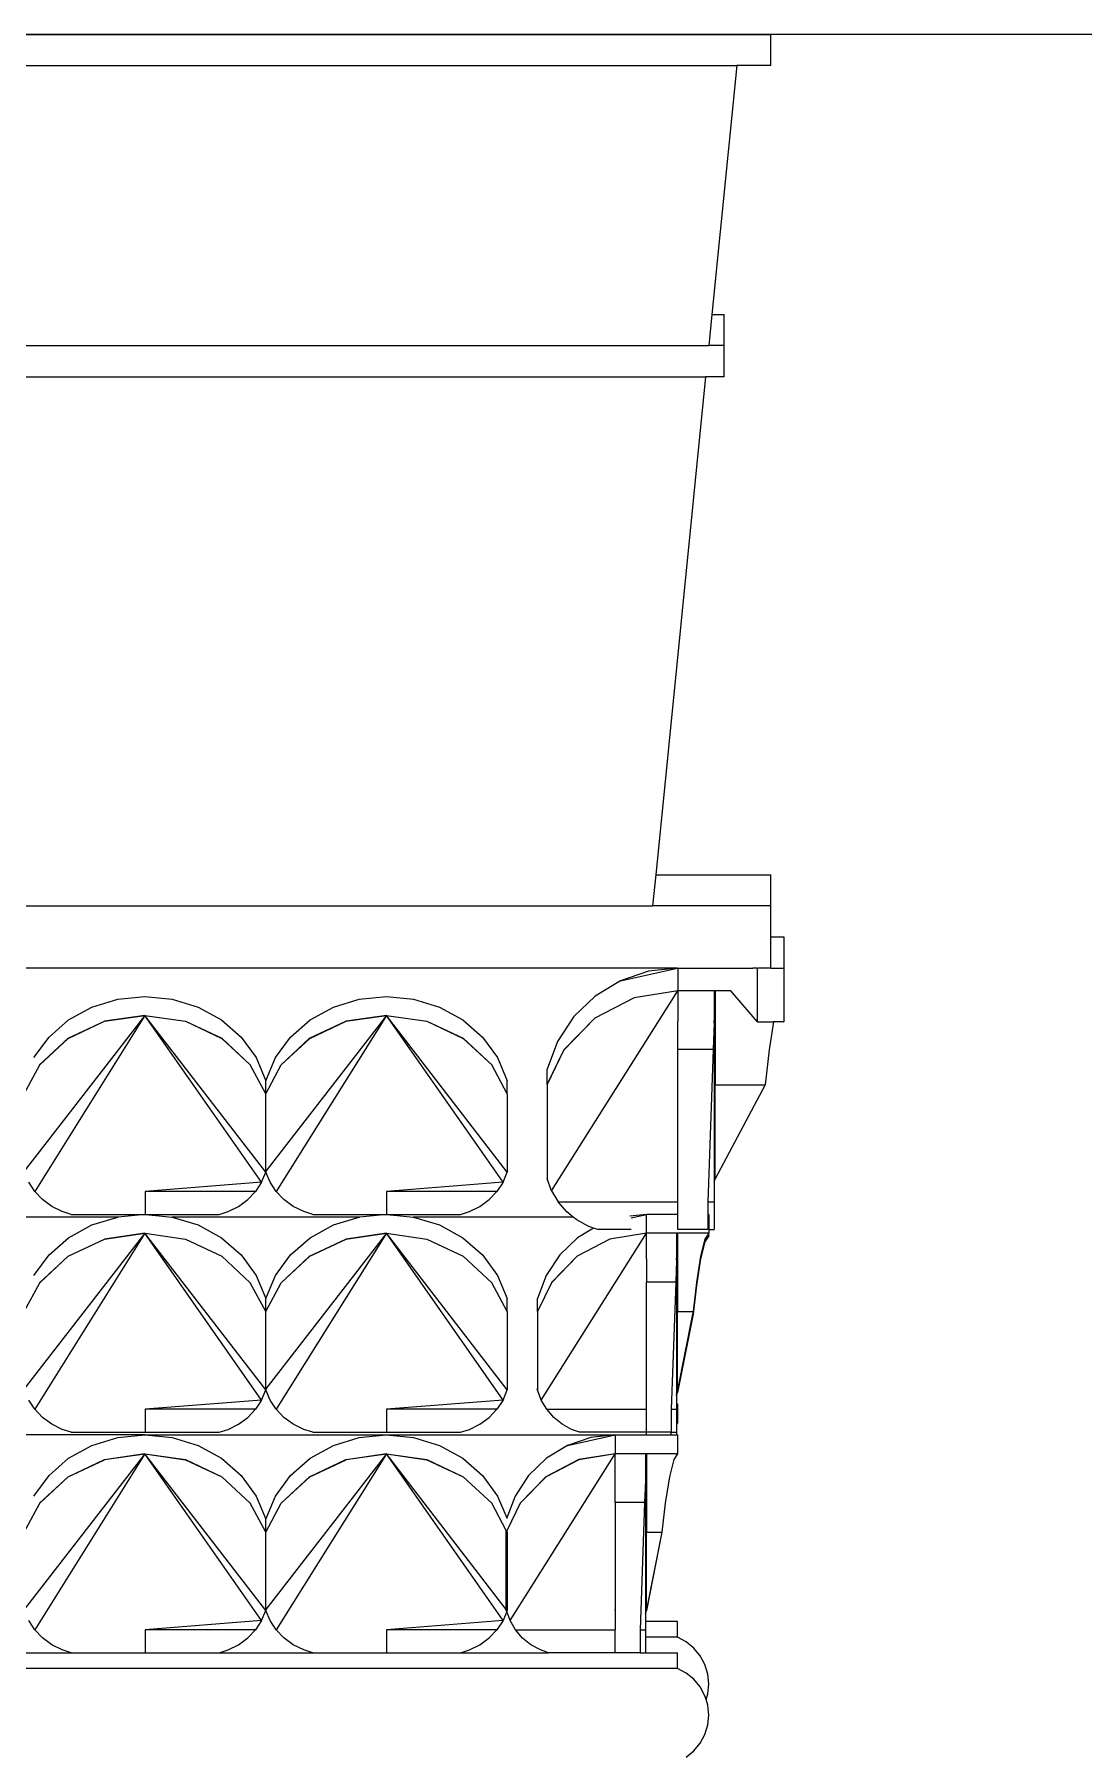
# Model space of a CAD drawing. Header units: millimetres. Extents: x -667 to -468, y -723 to -475.
# Drawn here: x -573.5984 to -573.3288, y -487.9863 to -487.5449 of the extents above; entities that cross this region are included whole.
import ezdxf

# ---------------------------------------------------------------- set-up
doc = ezdxf.new("R2010")
doc.units = ezdxf.units.MM
doc.layers.add('dinding', color=36, linetype='Continuous', lineweight=9)

msp = doc.modelspace()

# ---------------------------------------------------------------- linework, layer by layer
at = {"layer": 'dinding'}
for p, q in [((-573.79312, -487.54493), (-573.40912, -487.54493)), ((-573.40912, -487.54493), (-573.79312, -487.54493)), ((-573.40912, -487.55293), (-573.40912, -487.54493)), ((-573.30912, -487.54493), (-573.40912, -487.54493)), ((-573.78432, -487.55293), (-573.41792, -487.55293)), ((-573.41792, -487.55293), (-573.42432, -487.61693)), ((-573.40912, -487.55293), (-573.41792, -487.55293)), ((-573.42432, -487.61693), (-573.42512, -487.62493)), ((-573.42432, -487.61693), (-573.42112, -487.61693)), ((-573.42112, -487.62493), (-573.42112, -487.61693)), ((-573.77712, -487.62493), (-573.42512, -487.62493)), ((-573.42112, -487.62493), (-573.42512, -487.62493)), ((-573.42112, -487.63293), (-573.42112, -487.62493)), ((-573.77632, -487.63293), (-573.42592, -487.63293)), ((-573.42592, -487.63293), (-573.43872, -487.76093)), ((-573.42112, -487.63293), (-573.42592, -487.63293)), ((-573.43872, -487.76093), (-573.43952, -487.76893)), ((-573.43872, -487.76093), (-573.40912, -487.76093)), ((-573.40912, -487.76893), (-573.40912, -487.76093)), ((-573.76272, -487.76893), (-573.43952, -487.76893)), ((-573.40912, -487.76893), (-573.43952, -487.76893)), ((-573.40912, -487.77693), (-573.40912, -487.76893)), ((-573.40912, -487.77693), (-573.40582, -487.77693)), ((-573.40912, -487.78493), (-573.40912, -487.77693)), ((-573.40582, -487.77693), (-573.40582, -487.78493)), ((-573.43312, -487.78493), (-573.76908, -487.78494)), ((-573.44779, -487.78818), (-573.43312, -487.78493)), ((-573.44059, -487.78574), (-573.44779, -487.78818)), ((-573.43312, -487.78493), (-573.44059, -487.78574)), ((-573.43312, -487.78493), (-573.43309, -487.78493)), ((-573.43309, -487.78493), (-573.43304, -487.78493)), ((-573.43304, -487.78493), (-573.43302, -487.79076)), ((-573.43304, -487.78493), (-573.41382, -487.78493)), ((-573.41382, -487.78493), (-573.41374, -487.78493)), ((-573.41272, -487.78493), (-573.41374, -487.78493)), ((-573.41272, -487.78493), (-573.41265, -487.78493)), ((-573.41265, -487.78493), (-573.41262, -487.78493)), ((-573.41262, -487.78493), (-573.41251, -487.78493)), ((-573.41262, -487.7987), (-573.41262, -487.78493)), ((-573.40912, -487.78493), (-573.41251, -487.78493)), ((-573.40912, -487.78493), (-573.40589, -487.78493)), ((-573.40589, -487.78493), (-573.40582, -487.78493)), ((-573.40582, -487.78493), (-573.40582, -487.79875)), ((-573.44779, -487.78818), (-573.45428, -487.79214)), ((-573.58357, -487.79496), (-573.57692, -487.79292)), ((-573.57692, -487.79292), (-573.56994, -487.79225)), ((-573.56994, -487.79225), (-573.56295, -487.79292)), ((-573.56295, -487.79292), (-573.5563, -487.79496)), ((-573.52154, -487.79496), (-573.51489, -487.79292)), ((-573.51489, -487.79292), (-573.5079, -487.79225)), ((-573.5079, -487.79225), (-573.50092, -487.79292)), ((-573.50092, -487.79292), (-573.49427, -487.79496)), ((-573.46547, -487.8422), (-573.43302, -487.79076)), ((-573.45428, -487.79214), (-573.45974, -487.79742)), ((-573.44429, -487.79255), (-573.4544, -487.7978)), ((-573.44427, -487.79257), (-573.45438, -487.79784)), ((-573.43302, -487.79076), (-573.44429, -487.79255)), ((-573.43302, -487.79076), (-573.44427, -487.79257)), ((-573.43302, -487.79076), (-573.43303, -487.79862)), ((-573.42371, -487.79076), (-573.43302, -487.79076)), ((-573.42371, -487.79076), (-573.42371, -487.79758)), ((-573.42342, -487.79077), (-573.42371, -487.79076)), ((-573.42342, -487.79077), (-573.42371, -487.79843)), ((-573.4237, -487.80582), (-573.42342, -487.79077)), ((-573.41945, -487.79076), (-573.42342, -487.79077)), ((-573.42342, -487.79077), (-573.42342, -487.81491)), ((-573.41942, -487.79076), (-573.41945, -487.79076)), ((-573.41265, -487.7987), (-573.41942, -487.79076)), ((-573.56994, -487.79711), (-573.60095, -487.83711)), ((-573.56994, -487.79711), (-573.59826, -487.84235)), ((-573.5946, -487.80265), (-573.58956, -487.79825)), ((-573.58967, -487.80297), (-573.58034, -487.7986)), ((-573.58965, -487.803), (-573.58032, -487.79862)), ((-573.58956, -487.79825), (-573.58357, -487.79496)), ((-573.58034, -487.7986), (-573.56994, -487.79711)), ((-573.58032, -487.79862), (-573.58034, -487.7986)), ((-573.56994, -487.79711), (-573.58032, -487.79862)), ((-573.56994, -487.79711), (-573.55953, -487.7986)), ((-573.56994, -487.79711), (-573.55955, -487.79862)), ((-573.53998, -487.83997), (-573.56994, -487.79711)), ((-573.53892, -487.83738), (-573.56994, -487.79711)), ((-573.55955, -487.79862), (-573.55953, -487.7986)), ((-573.55955, -487.79862), (-573.55022, -487.803)), ((-573.55953, -487.7986), (-573.5502, -487.80297)), ((-573.5563, -487.79496), (-573.55031, -487.79825)), ((-573.55031, -487.79825), (-573.54527, -487.80265)), ((-573.5079, -487.79711), (-573.53892, -487.83711)), ((-573.5079, -487.79711), (-573.53623, -487.84235)), ((-573.53257, -487.80265), (-573.52753, -487.79825)), ((-573.52764, -487.80297), (-573.51831, -487.7986)), ((-573.52762, -487.803), (-573.51829, -487.79862)), ((-573.52753, -487.79825), (-573.52154, -487.79496)), ((-573.51831, -487.7986), (-573.5079, -487.79711)), ((-573.51829, -487.79862), (-573.51831, -487.7986)), ((-573.5079, -487.79711), (-573.51829, -487.79862)), ((-573.5079, -487.79711), (-573.4975, -487.7986)), ((-573.5079, -487.79711), (-573.49752, -487.79862)), ((-573.47795, -487.83997), (-573.5079, -487.79711)), ((-573.47689, -487.83738), (-573.5079, -487.79711)), ((-573.49752, -487.79862), (-573.4975, -487.7986)), ((-573.49752, -487.79862), (-573.48819, -487.803)), ((-573.4975, -487.7986), (-573.48816, -487.80297)), ((-573.49427, -487.79496), (-573.48828, -487.79825)), ((-573.48828, -487.79825), (-573.48323, -487.80265)), ((-573.45974, -487.79742), (-573.46393, -487.80377)), ((-573.4544, -487.7978), (-573.46234, -487.80599)), ((-573.45438, -487.79784), (-573.46232, -487.80601)), ((-573.43303, -487.79867), (-573.43303, -487.79862)), ((-573.43303, -487.80583), (-573.43303, -487.79867)), ((-573.42371, -487.79902), (-573.42397, -487.80582)), ((-573.42371, -487.79899), (-573.42371, -487.79843)), ((-573.42371, -487.79899), (-573.42371, -487.79902)), ((-573.42371, -487.79902), (-573.4237, -487.80582)), ((-573.41265, -487.79872), (-573.41265, -487.7987)), ((-573.41265, -487.79876), (-573.41265, -487.79872)), ((-573.41262, -487.79876), (-573.41265, -487.79872)), ((-573.41262, -487.79876), (-573.41265, -487.79876)), ((-573.41262, -487.79876), (-573.41262, -487.7987)), ((-573.41262, -487.79876), (-573.40846, -487.79876)), ((-573.40846, -487.79876), (-573.40961, -487.80599)), ((-573.40589, -487.79876), (-573.40846, -487.79876)), ((-573.40589, -487.79876), (-573.40582, -487.79875)), ((-573.59846, -487.80795), (-573.5946, -487.80265)), ((-573.597, -487.8098), (-573.58967, -487.80297)), ((-573.59698, -487.80982), (-573.58965, -487.803)), ((-573.58965, -487.803), (-573.58967, -487.80297)), ((-573.55022, -487.803), (-573.5502, -487.80297)), ((-573.55022, -487.803), (-573.54289, -487.80982)), ((-573.5502, -487.80297), (-573.54288, -487.8098)), ((-573.54527, -487.80265), (-573.54141, -487.80795)), ((-573.53643, -487.80795), (-573.53257, -487.80265)), ((-573.53496, -487.8098), (-573.52764, -487.80297)), ((-573.53495, -487.80982), (-573.52762, -487.803)), ((-573.52762, -487.803), (-573.52764, -487.80297)), ((-573.48819, -487.803), (-573.48816, -487.80297)), ((-573.48819, -487.803), (-573.48086, -487.80982)), ((-573.48816, -487.80297), (-573.48084, -487.8098)), ((-573.48323, -487.80265), (-573.47937, -487.80795)), ((-573.54141, -487.80795), (-573.53892, -487.81388)), ((-573.53892, -487.81388), (-573.53643, -487.80795)), ((-573.47937, -487.80795), (-573.47689, -487.81388)), ((-573.46393, -487.80377), (-573.46662, -487.81089)), ((-573.46234, -487.80599), (-573.46662, -487.8149)), ((-573.46662, -487.8149), (-573.46232, -487.80601)), ((-573.43305, -487.84505), (-573.43303, -487.80583)), ((-573.42397, -487.80582), (-573.43303, -487.80583)), ((-573.42397, -487.80582), (-573.42535, -487.84505)), ((-573.42397, -487.80582), (-573.4237, -487.80582)), ((-573.4237, -487.80582), (-573.42373, -487.84009)), ((-573.40961, -487.80599), (-573.41062, -487.81491)), ((-573.60095, -487.81723), (-573.59698, -487.80982)), ((-573.59698, -487.80982), (-573.597, -487.8098)), ((-573.54289, -487.80982), (-573.54288, -487.8098)), ((-573.53892, -487.81723), (-573.54289, -487.80982)), ((-573.53892, -487.81723), (-573.53495, -487.80982)), ((-573.53495, -487.80982), (-573.53496, -487.8098)), ((-573.48086, -487.80982), (-573.48084, -487.8098)), ((-573.47689, -487.81723), (-573.48086, -487.80982)), ((-573.46662, -487.8149), (-573.46662, -487.81089)), ((-573.53892, -487.81723), (-573.53892, -487.81388)), ((-573.47689, -487.81723), (-573.47689, -487.81388)), ((-573.46662, -487.8149), (-573.46662, -487.83908)), ((-573.42342, -487.81491), (-573.41062, -487.81491)), ((-573.41062, -487.81491), (-573.42342, -487.83909)), ((-573.42342, -487.83909), (-573.42342, -487.81491)), ((-573.53892, -487.83711), (-573.53892, -487.81723)), ((-573.47689, -487.81723), (-573.47689, -487.83738)), ((-573.53998, -487.83997), (-573.53892, -487.83738)), ((-573.53886, -487.83738), (-573.53892, -487.83711)), ((-573.53892, -487.83711), (-573.53892, -487.83738)), ((-573.53892, -487.83738), (-573.53889, -487.83725)), ((-573.53779, -487.83997), (-573.53886, -487.83738)), ((-573.47795, -487.83997), (-573.47689, -487.83738)), ((-573.47689, -487.83738), (-573.47683, -487.83711)), ((-573.59826, -487.84235), (-573.59982, -487.83997)), ((-573.59626, -487.84444), (-573.59826, -487.84235)), ((-573.53998, -487.83997), (-573.56991, -487.84235)), ((-573.56991, -487.84235), (-573.56991, -487.84825)), ((-573.54156, -487.84235), (-573.56991, -487.84235)), ((-573.54356, -487.84444), (-573.54156, -487.84235)), ((-573.53998, -487.83997), (-573.54156, -487.84235)), ((-573.53623, -487.84235), (-573.53779, -487.83997)), ((-573.53423, -487.84444), (-573.53623, -487.84235)), ((-573.47795, -487.83997), (-573.50788, -487.84235)), ((-573.50788, -487.84235), (-573.50787, -487.84825)), ((-573.47952, -487.84235), (-573.50788, -487.84235)), ((-573.48152, -487.84444), (-573.47952, -487.84235)), ((-573.47795, -487.83997), (-573.47952, -487.84235)), ((-573.46547, -487.8422), (-573.46662, -487.83908)), ((-573.46547, -487.8422), (-573.46377, -487.84505)), ((-573.42373, -487.84009), (-573.42374, -487.84413)), ((-573.42373, -487.84009), (-573.42342, -487.83909)), ((-573.59388, -487.84619), (-573.59626, -487.84444)), ((-573.5912, -487.84753), (-573.59388, -487.84619)), ((-573.58889, -487.84825), (-573.5912, -487.84753)), ((-573.55092, -487.84825), (-573.54861, -487.84753)), ((-573.54861, -487.84753), (-573.54593, -487.84619)), ((-573.54593, -487.84619), (-573.54356, -487.84444)), ((-573.53185, -487.84619), (-573.53423, -487.84444)), ((-573.52917, -487.84753), (-573.53185, -487.84619)), ((-573.52686, -487.84825), (-573.52917, -487.84753)), ((-573.48889, -487.84825), (-573.48658, -487.84753)), ((-573.48658, -487.84753), (-573.4839, -487.84619)), ((-573.4839, -487.84619), (-573.48152, -487.84444)), ((-573.4616, -487.84756), (-573.46377, -487.84505)), ((-573.46377, -487.84505), (-573.43305, -487.84505)), ((-573.45992, -487.84893), (-573.4616, -487.84756)), ((-573.43303, -487.84825), (-573.43305, -487.84505)), ((-573.42535, -487.84505), (-573.42373, -487.84505)), ((-573.42535, -487.84505), (-573.42535, -487.84825)), ((-573.42374, -487.84413), (-573.42373, -487.84505)), ((-573.42373, -487.84505), (-573.42374, -487.85213)), ((-573.57692, -487.84893), (-573.62498, -487.84893)), ((-573.58956, -487.85426), (-573.58357, -487.85096)), ((-573.58889, -487.84825), (-573.56994, -487.84825)), ((-573.58357, -487.85096), (-573.57692, -487.84893)), ((-573.57692, -487.84893), (-573.57679, -487.84893)), ((-573.56994, -487.84825), (-573.57679, -487.84893)), ((-573.56994, -487.84825), (-573.56991, -487.84825)), ((-573.56991, -487.84825), (-573.55092, -487.84825)), ((-573.56991, -487.84825), (-573.5663, -487.8486)), ((-573.5663, -487.8486), (-573.56308, -487.84893)), ((-573.56308, -487.84893), (-573.56295, -487.84893)), ((-573.51489, -487.84893), (-573.56295, -487.84893)), ((-573.56295, -487.84893), (-573.5563, -487.85096)), ((-573.5563, -487.85096), (-573.55031, -487.85426)), ((-573.52753, -487.85426), (-573.52154, -487.85096)), ((-573.52686, -487.84825), (-573.5079, -487.84825)), ((-573.52154, -487.85096), (-573.51489, -487.84893)), ((-573.51489, -487.84893), (-573.51476, -487.84893)), ((-573.5079, -487.84825), (-573.51476, -487.84893)), ((-573.5079, -487.84825), (-573.50787, -487.84825)), ((-573.50787, -487.84825), (-573.48889, -487.84825)), ((-573.50787, -487.84825), (-573.50427, -487.8486)), ((-573.50427, -487.8486), (-573.50105, -487.84893)), ((-573.50105, -487.84893), (-573.50092, -487.84893)), ((-573.45992, -487.84893), (-573.50092, -487.84893)), ((-573.50092, -487.84893), (-573.49427, -487.85096)), ((-573.49427, -487.85096), (-573.48828, -487.85426)), ((-573.45902, -487.84966), (-573.45992, -487.84893)), ((-573.45612, -487.85127), (-573.45902, -487.84966)), ((-573.45472, -487.85175), (-573.45883, -487.85425)), ((-573.45472, -487.85175), (-573.45612, -487.85127)), ((-573.45362, -487.85213), (-573.45472, -487.85175)), ((-573.44505, -487.85213), (-573.45362, -487.85213)), ((-573.44112, -487.84825), (-573.44538, -487.8487)), ((-573.44506, -487.84912), (-573.44112, -487.84825)), ((-573.43303, -487.84825), (-573.44112, -487.84825)), ((-573.44112, -487.85311), (-573.44112, -487.84825)), ((-573.43303, -487.85213), (-573.43303, -487.84825)), ((-573.42535, -487.85213), (-573.43303, -487.85213)), ((-573.42512, -487.84825), (-573.42535, -487.84825)), ((-573.42535, -487.84825), (-573.42535, -487.85213)), ((-573.42512, -487.84825), (-573.42509, -487.85213)), ((-573.42509, -487.85213), (-573.42512, -487.85311)), ((-573.42509, -487.85213), (-573.42374, -487.85213)), ((-573.56994, -487.85311), (-573.60095, -487.89311)), ((-573.56994, -487.85311), (-573.59826, -487.89835)), ((-573.5946, -487.85866), (-573.58956, -487.85426)), ((-573.58967, -487.85898), (-573.58034, -487.8546)), ((-573.58965, -487.85901), (-573.58032, -487.85462)), ((-573.58034, -487.8546), (-573.56994, -487.85311)), ((-573.58032, -487.85462), (-573.58034, -487.8546)), ((-573.56994, -487.85311), (-573.58032, -487.85462)), ((-573.56994, -487.85311), (-573.55953, -487.8546)), ((-573.56994, -487.85311), (-573.55955, -487.85462)), ((-573.53998, -487.89597), (-573.56994, -487.85311)), ((-573.53892, -487.89338), (-573.56994, -487.85311)), ((-573.55955, -487.85462), (-573.55953, -487.8546)), ((-573.55955, -487.85462), (-573.55022, -487.85901)), ((-573.55953, -487.8546), (-573.5502, -487.85898)), ((-573.55031, -487.85426), (-573.54527, -487.85866)), ((-573.5079, -487.85311), (-573.53892, -487.89311)), ((-573.5079, -487.85311), (-573.53623, -487.89835)), ((-573.53257, -487.85866), (-573.52753, -487.85426)), ((-573.52764, -487.85898), (-573.51831, -487.8546)), ((-573.52762, -487.85901), (-573.51829, -487.85462)), ((-573.51831, -487.8546), (-573.5079, -487.85311)), ((-573.51829, -487.85462), (-573.51831, -487.8546)), ((-573.5079, -487.85311), (-573.51829, -487.85462)), ((-573.5079, -487.85311), (-573.4975, -487.8546)), ((-573.5079, -487.85311), (-573.49752, -487.85462)), ((-573.47795, -487.89597), (-573.5079, -487.85311)), ((-573.47689, -487.89338), (-573.5079, -487.85311)), ((-573.49752, -487.85462), (-573.4975, -487.8546)), ((-573.49752, -487.85462), (-573.48819, -487.85901)), ((-573.4975, -487.8546), (-573.48816, -487.85898)), ((-573.48828, -487.85426), (-573.48323, -487.85866)), ((-573.46814, -487.89597), (-573.44112, -487.85311)), ((-573.45883, -487.85425), (-573.46338, -487.85865)), ((-573.45051, -487.8546), (-573.45893, -487.85897)), ((-573.45049, -487.85462), (-573.45891, -487.859)), ((-573.44112, -487.85311), (-573.45051, -487.8546)), ((-573.44112, -487.85311), (-573.45049, -487.85462)), ((-573.43336, -487.85311), (-573.44112, -487.85311)), ((-573.44112, -487.85936), (-573.44112, -487.85311)), ((-573.43336, -487.85311), (-573.43336, -487.85879)), ((-573.43312, -487.85311), (-573.43336, -487.85311)), ((-573.43312, -487.85311), (-573.43336, -487.8595)), ((-573.43335, -487.86566), (-573.43312, -487.85311)), ((-573.42512, -487.85311), (-573.43312, -487.85311)), ((-573.43312, -487.85311), (-573.43312, -487.87323)), ((-573.4261, -487.8546), (-573.42719, -487.85897)), ((-573.4261, -487.85528), (-573.42719, -487.85965)), ((-573.42512, -487.85311), (-573.4261, -487.8546)), ((-573.42512, -487.85379), (-573.4261, -487.85528)), ((-573.42509, -487.85379), (-573.42512, -487.85311)), ((-573.42509, -487.85379), (-573.42512, -487.85379)), ((-573.59846, -487.86395), (-573.5946, -487.85866)), ((-573.597, -487.8658), (-573.58967, -487.85898)), ((-573.59698, -487.86582), (-573.58965, -487.85901)), ((-573.58965, -487.85901), (-573.58967, -487.85898)), ((-573.55022, -487.85901), (-573.5502, -487.85898)), ((-573.55022, -487.85901), (-573.54289, -487.86582)), ((-573.5502, -487.85898), (-573.54288, -487.8658)), ((-573.54527, -487.85866), (-573.54141, -487.86395)), ((-573.53643, -487.86395), (-573.53257, -487.85866)), ((-573.53496, -487.8658), (-573.52764, -487.85898)), ((-573.53495, -487.86582), (-573.52762, -487.85901)), ((-573.52762, -487.85901), (-573.52764, -487.85898)), ((-573.48819, -487.85901), (-573.48816, -487.85898)), ((-573.48819, -487.85901), (-573.48086, -487.86582)), ((-573.48816, -487.85898), (-573.48084, -487.8658)), ((-573.48323, -487.85866), (-573.47937, -487.86395)), ((-573.46338, -487.85865), (-573.46687, -487.86395)), ((-573.45893, -487.85897), (-573.46554, -487.86579)), ((-573.45891, -487.859), (-573.46553, -487.86582)), ((-573.44112, -487.85966), (-573.44112, -487.85936)), ((-573.44112, -487.8597), (-573.44112, -487.85966)), ((-573.44112, -487.8597), (-573.44112, -487.86566)), ((-573.43336, -487.85999), (-573.43358, -487.86566)), ((-573.43336, -487.85996), (-573.43336, -487.8595)), ((-573.43336, -487.85996), (-573.43336, -487.85999)), ((-573.43336, -487.85999), (-573.43335, -487.86566)), ((-573.42719, -487.85897), (-573.42828, -487.86579)), ((-573.42719, -487.85965), (-573.42828, -487.86648)), ((-573.54141, -487.86395), (-573.53892, -487.86988)), ((-573.53892, -487.86988), (-573.53643, -487.86395)), ((-573.47937, -487.86395), (-573.47689, -487.86988)), ((-573.46687, -487.86395), (-573.46912, -487.86988)), ((-573.60095, -487.87323), (-573.59698, -487.86582)), ((-573.59698, -487.86582), (-573.597, -487.8658)), ((-573.54289, -487.86582), (-573.54288, -487.8658)), ((-573.53892, -487.87323), (-573.54289, -487.86582)), ((-573.53892, -487.87323), (-573.53495, -487.86582)), ((-573.53495, -487.86582), (-573.53496, -487.8658)), ((-573.48086, -487.86582), (-573.48084, -487.8658)), ((-573.47689, -487.87323), (-573.48086, -487.86582)), ((-573.46553, -487.86582), (-573.46912, -487.87323)), ((-573.46554, -487.86579), (-573.46553, -487.86582)), ((-573.43358, -487.86566), (-573.44112, -487.86566)), ((-573.44112, -487.89835), (-573.44112, -487.86566)), ((-573.43358, -487.86566), (-573.43472, -487.89835)), ((-573.43358, -487.86566), (-573.43335, -487.86566)), ((-573.43335, -487.86566), (-573.43337, -487.89421)), ((-573.42828, -487.86579), (-573.42912, -487.87323)), ((-573.42828, -487.86648), (-573.42912, -487.87391)), ((-573.53892, -487.87323), (-573.53892, -487.86988)), ((-573.53892, -487.89311), (-573.53892, -487.87323)), ((-573.47689, -487.87323), (-573.47689, -487.86988)), ((-573.47689, -487.87323), (-573.47689, -487.89338)), ((-573.46912, -487.87323), (-573.46912, -487.86988)), ((-573.46912, -487.87323), (-573.46912, -487.89338)), ((-573.43312, -487.87323), (-573.42912, -487.87323)), ((-573.43312, -487.89338), (-573.43312, -487.87323)), ((-573.42912, -487.87391), (-573.43312, -487.89406)), ((-573.42912, -487.87391), (-573.43312, -487.89379)), ((-573.42925, -487.87391), (-573.43312, -487.89338)), ((-573.42912, -487.87323), (-573.42925, -487.87391)), ((-573.42925, -487.87391), (-573.42912, -487.87391)), ((-573.42912, -487.87391), (-573.42912, -487.87323)), ((-573.59826, -487.89835), (-573.59982, -487.89597)), ((-573.53998, -487.89597), (-573.56991, -487.89835)), ((-573.53998, -487.89597), (-573.54156, -487.89835)), ((-573.53998, -487.89597), (-573.53892, -487.89338)), ((-573.53886, -487.89338), (-573.53892, -487.89311)), ((-573.53892, -487.89311), (-573.53892, -487.89338)), ((-573.53892, -487.89338), (-573.53889, -487.89325)), ((-573.53779, -487.89597), (-573.53886, -487.89338)), ((-573.53623, -487.89835), (-573.53779, -487.89597)), ((-573.47795, -487.89597), (-573.50788, -487.89835)), ((-573.47795, -487.89597), (-573.47952, -487.89835)), ((-573.47795, -487.89597), (-573.47689, -487.89338)), ((-573.47689, -487.89338), (-573.47683, -487.89311)), ((-573.46912, -487.89338), (-573.46917, -487.89311)), ((-573.46814, -487.89597), (-573.46912, -487.89338)), ((-573.46673, -487.89835), (-573.46814, -487.89597)), ((-573.44112, -487.89406), (-573.44112, -487.89379)), ((-573.44112, -487.89406), (-573.44112, -487.89379)), ((-573.44112, -487.89406), (-573.44112, -487.89379)), ((-573.43337, -487.89421), (-573.43312, -487.89338)), ((-573.43337, -487.89468), (-573.43319, -487.89406)), ((-573.43337, -487.89421), (-573.43337, -487.89468)), ((-573.43337, -487.89468), (-573.43335, -487.89482)), ((-573.43337, -487.89489), (-573.43335, -487.89482)), ((-573.43337, -487.89489), (-573.43337, -487.89835)), ((-573.43335, -487.89482), (-573.43312, -487.89406)), ((-573.43319, -487.89406), (-573.43312, -487.89379)), ((-573.43312, -487.89379), (-573.43312, -487.89338)), ((-573.43312, -487.89406), (-573.43312, -487.89379)), ((-573.59626, -487.90044), (-573.59826, -487.89835)), ((-573.59388, -487.90219), (-573.59626, -487.90044)), ((-573.56991, -487.89835), (-573.56991, -487.90425)), ((-573.54156, -487.89835), (-573.56991, -487.89835)), ((-573.54593, -487.90219), (-573.54356, -487.90044)), ((-573.54356, -487.90044), (-573.54156, -487.89835)), ((-573.53423, -487.90044), (-573.53623, -487.89835)), ((-573.53185, -487.90219), (-573.53423, -487.90044)), ((-573.50788, -487.89835), (-573.50787, -487.90425)), ((-573.47952, -487.89835), (-573.50788, -487.89835)), ((-573.4839, -487.90219), (-573.48152, -487.90044)), ((-573.48152, -487.90044), (-573.47952, -487.89835)), ((-573.46493, -487.90044), (-573.46673, -487.89835)), ((-573.46673, -487.89835), (-573.44112, -487.89835)), ((-573.46278, -487.90219), (-573.46493, -487.90044)), ((-573.44112, -487.90425), (-573.44112, -487.89835)), ((-573.43472, -487.89835), (-573.43472, -487.90425)), ((-573.43472, -487.89835), (-573.43337, -487.89835)), ((-573.43337, -487.89835), (-573.43338, -487.90425)), ((-573.43337, -487.89835), (-573.43335, -487.89903)), ((-573.43335, -487.89693), (-573.43312, -487.89693)), ((-573.43335, -487.89903), (-573.43335, -487.90179)), ((-573.43312, -487.89693), (-573.43312, -487.90179)), ((-573.56996, -487.90493), (-573.63194, -487.90493)), ((-573.5912, -487.90353), (-573.59388, -487.90219)), ((-573.58889, -487.90425), (-573.5912, -487.90353)), ((-573.58889, -487.90425), (-573.56991, -487.90425)), ((-573.57692, -487.90561), (-573.56996, -487.90493)), ((-573.56996, -487.90493), (-573.56994, -487.90493)), ((-573.56994, -487.90493), (-573.56991, -487.90493)), ((-573.56991, -487.90425), (-573.55092, -487.90425)), ((-573.56991, -487.90493), (-573.56295, -487.90561)), ((-573.56991, -487.90493), (-573.50794, -487.90493)), ((-573.55092, -487.90425), (-573.54861, -487.90353)), ((-573.54861, -487.90353), (-573.54593, -487.90219)), ((-573.52917, -487.90353), (-573.53185, -487.90219)), ((-573.52686, -487.90425), (-573.52917, -487.90353)), ((-573.52686, -487.90425), (-573.50787, -487.90425)), ((-573.51489, -487.90561), (-573.50794, -487.90493)), ((-573.50794, -487.90493), (-573.5079, -487.90493)), ((-573.5079, -487.90493), (-573.50787, -487.90493)), ((-573.50787, -487.90425), (-573.48889, -487.90425)), ((-573.50787, -487.90493), (-573.50092, -487.90561)), ((-573.50787, -487.90493), (-573.44927, -487.90493)), ((-573.48889, -487.90425), (-573.48658, -487.90353)), ((-573.48658, -487.90353), (-573.4839, -487.90219)), ((-573.46036, -487.90353), (-573.46278, -487.90219)), ((-573.46142, -487.90764), (-573.44912, -487.90493)), ((-573.45828, -487.90425), (-573.46036, -487.90353)), ((-573.44112, -487.90425), (-573.45828, -487.90425)), ((-573.44927, -487.90493), (-573.45542, -487.90561)), ((-573.44924, -487.90493), (-573.44927, -487.90493)), ((-573.44924, -487.90493), (-573.44912, -487.90493)), ((-573.44912, -487.90493), (-573.44905, -487.90493)), ((-573.44912, -487.90493), (-573.44912, -487.90979)), ((-573.44905, -487.90493), (-573.44902, -487.90493)), ((-573.44902, -487.90493), (-573.44148, -487.90493)), ((-573.44148, -487.90493), (-573.44138, -487.90493)), ((-573.44138, -487.90493), (-573.44112, -487.90493)), ((-573.44112, -487.90493), (-573.44112, -487.90425)), ((-573.43472, -487.90425), (-573.44112, -487.90425)), ((-573.44112, -487.90493), (-573.43472, -487.90493)), ((-573.43472, -487.90493), (-573.43472, -487.90425)), ((-573.43472, -487.90425), (-573.43338, -487.90425)), ((-573.43472, -487.90493), (-573.43335, -487.90493)), ((-573.43312, -487.90179), (-573.43335, -487.90214)), ((-573.43312, -487.90179), (-573.43335, -487.90179)), ((-573.43335, -487.90179), (-573.43335, -487.90214)), ((-573.43335, -487.90214), (-573.43335, -487.90493)), ((-573.43335, -487.90493), (-573.43321, -487.90493)), ((-573.43321, -487.90493), (-573.43312, -487.90493)), ((-573.43312, -487.90493), (-573.43312, -487.90979)), ((-573.58956, -487.91094), (-573.58357, -487.90764)), ((-573.58357, -487.90764), (-573.57692, -487.90561)), ((-573.56295, -487.90561), (-573.5563, -487.90764)), ((-573.5563, -487.90764), (-573.55031, -487.91094)), ((-573.52753, -487.91094), (-573.52154, -487.90764)), ((-573.52154, -487.90764), (-573.51489, -487.90561)), ((-573.50092, -487.90561), (-573.49427, -487.90764)), ((-573.49427, -487.90764), (-573.48828, -487.91094)), ((-573.46142, -487.90764), (-573.46683, -487.91094)), ((-573.45542, -487.90561), (-573.46142, -487.90764)), ((-573.56994, -487.90979), (-573.60095, -487.94979)), ((-573.56994, -487.90979), (-573.59826, -487.95503)), ((-573.5946, -487.91534), (-573.58956, -487.91094)), ((-573.58967, -487.91566), (-573.58034, -487.91128)), ((-573.58965, -487.91569), (-573.58032, -487.9113)), ((-573.58034, -487.91128), (-573.56994, -487.90979)), ((-573.58032, -487.9113), (-573.58034, -487.91128)), ((-573.56994, -487.90979), (-573.58032, -487.9113)), ((-573.56994, -487.90979), (-573.55953, -487.91128)), ((-573.56994, -487.90979), (-573.55955, -487.9113)), ((-573.53998, -487.95265), (-573.56994, -487.90979)), ((-573.53892, -487.95006), (-573.56994, -487.90979)), ((-573.55955, -487.9113), (-573.55953, -487.91128)), ((-573.55955, -487.9113), (-573.55022, -487.91569)), ((-573.55953, -487.91128), (-573.5502, -487.91566)), ((-573.55031, -487.91094), (-573.54527, -487.91534)), ((-573.5079, -487.90979), (-573.53892, -487.94979)), ((-573.5079, -487.90979), (-573.53623, -487.95503)), ((-573.53257, -487.91534), (-573.52753, -487.91094)), ((-573.52764, -487.91566), (-573.51831, -487.91128)), ((-573.52762, -487.91569), (-573.51829, -487.9113)), ((-573.51831, -487.91128), (-573.5079, -487.90979)), ((-573.51829, -487.9113), (-573.51831, -487.91128)), ((-573.5079, -487.90979), (-573.51829, -487.9113)), ((-573.5079, -487.90979), (-573.4975, -487.91128)), ((-573.5079, -487.90979), (-573.49752, -487.9113)), ((-573.47795, -487.95265), (-573.5079, -487.90979)), ((-573.47712, -487.94976), (-573.5079, -487.90979)), ((-573.49752, -487.9113), (-573.4975, -487.91128)), ((-573.49752, -487.9113), (-573.48819, -487.91569)), ((-573.4975, -487.91128), (-573.48816, -487.91566)), ((-573.48828, -487.91094), (-573.48323, -487.91534)), ((-573.47614, -487.95265), (-573.44912, -487.90979)), ((-573.46683, -487.91094), (-573.47138, -487.91534)), ((-573.45851, -487.91128), (-573.46693, -487.91566)), ((-573.45849, -487.9113), (-573.46691, -487.91569)), ((-573.44912, -487.90979), (-573.45851, -487.91128)), ((-573.44912, -487.90979), (-573.45849, -487.9113)), ((-573.44136, -487.90979), (-573.44912, -487.90979)), ((-573.44912, -487.91536), (-573.44912, -487.90979)), ((-573.44136, -487.90979), (-573.44136, -487.91547)), ((-573.44112, -487.90979), (-573.44136, -487.91618)), ((-573.44112, -487.90979), (-573.44136, -487.90979)), ((-573.44135, -487.92234), (-573.44112, -487.90979)), ((-573.43312, -487.90979), (-573.44112, -487.90979)), ((-573.44112, -487.90979), (-573.44112, -487.92991)), ((-573.4341, -487.91128), (-573.43519, -487.91566)), ((-573.43312, -487.90979), (-573.4341, -487.91128)), ((-573.59846, -487.92063), (-573.5946, -487.91534)), ((-573.597, -487.92248), (-573.58967, -487.91566)), ((-573.59698, -487.9225), (-573.58965, -487.91569)), ((-573.58965, -487.91569), (-573.58967, -487.91566)), ((-573.55022, -487.91569), (-573.5502, -487.91566)), ((-573.55022, -487.91569), (-573.54289, -487.9225)), ((-573.5502, -487.91566), (-573.54288, -487.92248)), ((-573.54527, -487.91534), (-573.54141, -487.92063)), ((-573.53643, -487.92063), (-573.53257, -487.91534)), ((-573.53496, -487.92248), (-573.52764, -487.91566)), ((-573.53495, -487.9225), (-573.52762, -487.91569)), ((-573.52762, -487.91569), (-573.52764, -487.91566)), ((-573.48819, -487.91569), (-573.48816, -487.91566)), ((-573.48819, -487.91569), (-573.48086, -487.9225)), ((-573.48816, -487.91566), (-573.48084, -487.92248)), ((-573.48323, -487.91534), (-573.47937, -487.92063)), ((-573.47138, -487.91534), (-573.47487, -487.92063)), ((-573.46693, -487.91566), (-573.47354, -487.92248)), ((-573.46691, -487.91569), (-573.47353, -487.9225)), ((-573.44912, -487.91634), (-573.44912, -487.91536)), ((-573.44912, -487.91638), (-573.44912, -487.91634)), ((-573.44912, -487.92065), (-573.44912, -487.91638)), ((-573.44136, -487.91667), (-573.44158, -487.92234)), ((-573.44136, -487.91618), (-573.44136, -487.91664)), ((-573.44136, -487.91664), (-573.44136, -487.91667)), ((-573.44136, -487.91667), (-573.44135, -487.92234)), ((-573.43519, -487.91566), (-573.43628, -487.92248)), ((-573.60095, -487.92991), (-573.59698, -487.9225)), ((-573.59698, -487.9225), (-573.597, -487.92248)), ((-573.54289, -487.9225), (-573.54288, -487.92248)), ((-573.53892, -487.92991), (-573.54289, -487.9225)), ((-573.54141, -487.92063), (-573.53892, -487.92656)), ((-573.53892, -487.92656), (-573.53643, -487.92063)), ((-573.53892, -487.92991), (-573.53495, -487.9225)), ((-573.53495, -487.9225), (-573.53496, -487.92248)), ((-573.48086, -487.9225), (-573.48084, -487.92248)), ((-573.47712, -487.92948), (-573.48086, -487.9225)), ((-573.47937, -487.92063), (-573.47701, -487.92628)), ((-573.47487, -487.92063), (-573.47701, -487.92628)), ((-573.47353, -487.9225), (-573.47689, -487.92944)), ((-573.47354, -487.92248), (-573.47353, -487.9225)), ((-573.44912, -487.92234), (-573.44912, -487.92065)), ((-573.44158, -487.92234), (-573.44912, -487.92234)), ((-573.44912, -487.92234), (-573.44912, -487.95503)), ((-573.44158, -487.92234), (-573.44272, -487.95503)), ((-573.44158, -487.92234), (-573.44135, -487.92234)), ((-573.44135, -487.92234), (-573.44137, -487.95089)), ((-573.43628, -487.92248), (-573.43712, -487.92991)), ((-573.53892, -487.92991), (-573.53892, -487.92656)), ((-573.47701, -487.92628), (-573.47695, -487.92641)), ((-573.53892, -487.94979), (-573.53892, -487.92991)), ((-573.47701, -487.92968), (-573.47712, -487.92948)), ((-573.47712, -487.92991), (-573.47712, -487.92948)), ((-573.47701, -487.92968), (-573.47712, -487.92991)), ((-573.47712, -487.94976), (-573.47712, -487.92991)), ((-573.47689, -487.92991), (-573.47701, -487.92968)), ((-573.47689, -487.92944), (-573.47695, -487.92957)), ((-573.47689, -487.92991), (-573.47689, -487.92944)), ((-573.47689, -487.92991), (-573.47689, -487.95006)), ((-573.43712, -487.92991), (-573.44112, -487.95006)), ((-573.44112, -487.92991), (-573.43712, -487.92991)), ((-573.44112, -487.94979), (-573.44112, -487.92991)), ((-573.43712, -487.92991), (-573.44112, -487.94979)), ((-573.59826, -487.95503), (-573.59982, -487.95265)), ((-573.53998, -487.95265), (-573.56991, -487.95503)), ((-573.53998, -487.95265), (-573.54156, -487.95503)), ((-573.53998, -487.95265), (-573.53892, -487.95006)), ((-573.53886, -487.95006), (-573.53892, -487.94979)), ((-573.53892, -487.94979), (-573.53892, -487.95006)), ((-573.53892, -487.95006), (-573.53889, -487.94993)), ((-573.53779, -487.95265), (-573.53886, -487.95006)), ((-573.53623, -487.95503), (-573.53779, -487.95265)), ((-573.47795, -487.95265), (-573.50788, -487.95503)), ((-573.47795, -487.95265), (-573.47952, -487.95503)), ((-573.47701, -487.95035), (-573.47795, -487.95265)), ((-573.47689, -487.95006), (-573.47712, -487.94976)), ((-573.47712, -487.95006), (-573.47712, -487.94976)), ((-573.47705, -487.95024), (-573.47712, -487.95006)), ((-573.47701, -487.95035), (-573.4769, -487.95009)), ((-573.47614, -487.95265), (-573.47701, -487.95035)), ((-573.47689, -487.95006), (-573.4769, -487.95009)), ((-573.47473, -487.95503), (-573.47614, -487.95265)), ((-573.44912, -487.95006), (-573.44912, -487.94979)), ((-573.44912, -487.95006), (-573.44912, -487.94979)), ((-573.44137, -487.95089), (-573.44112, -487.95006)), ((-573.44137, -487.95089), (-573.44137, -487.95293)), ((-573.43312, -487.95293), (-573.44137, -487.95293)), ((-573.44137, -487.95293), (-573.44137, -487.95503)), ((-573.44112, -487.95006), (-573.44112, -487.94979)), ((-573.43312, -487.95693), (-573.43312, -487.95293)), ((-573.59626, -487.95712), (-573.59826, -487.95503)), ((-573.59388, -487.95887), (-573.59626, -487.95712)), ((-573.56991, -487.95503), (-573.56991, -487.96093)), ((-573.54156, -487.95503), (-573.56991, -487.95503)), ((-573.54593, -487.95887), (-573.54356, -487.95712)), ((-573.54356, -487.95712), (-573.54156, -487.95503)), ((-573.53423, -487.95712), (-573.53623, -487.95503)), ((-573.53185, -487.95887), (-573.53423, -487.95712)), ((-573.50788, -487.95503), (-573.50787, -487.96093)), ((-573.47952, -487.95503), (-573.50788, -487.95503)), ((-573.4839, -487.95887), (-573.48152, -487.95712)), ((-573.48152, -487.95712), (-573.47952, -487.95503)), ((-573.47293, -487.95713), (-573.47473, -487.95503)), ((-573.47473, -487.95503), (-573.44912, -487.95503)), ((-573.47078, -487.95887), (-573.47293, -487.95713)), ((-573.44912, -487.96093), (-573.44912, -487.95503)), ((-573.44272, -487.95503), (-573.44272, -487.96093)), ((-573.44272, -487.95503), (-573.44137, -487.95503)), ((-573.44137, -487.95693), (-573.44138, -487.96093)), ((-573.44137, -487.95503), (-573.44137, -487.95693)), ((-573.43312, -487.95693), (-573.44137, -487.95693)), ((-573.43087, -487.95813), (-573.43312, -487.95693)), ((-573.61296, -487.96093), (-573.58889, -487.96093)), ((-573.5912, -487.96021), (-573.59388, -487.95887)), ((-573.58889, -487.96093), (-573.5912, -487.96021)), ((-573.58889, -487.96093), (-573.56991, -487.96093)), ((-573.56991, -487.96093), (-573.55092, -487.96093)), ((-573.55092, -487.96093), (-573.54861, -487.96021)), ((-573.55092, -487.96093), (-573.52686, -487.96093)), ((-573.54861, -487.96021), (-573.54593, -487.95887)), ((-573.52917, -487.96021), (-573.53185, -487.95887)), ((-573.52686, -487.96093), (-573.52917, -487.96021)), ((-573.52686, -487.96093), (-573.50787, -487.96093)), ((-573.50787, -487.96093), (-573.48889, -487.96093)), ((-573.48889, -487.96093), (-573.48658, -487.96021)), ((-573.48889, -487.96093), (-573.46637, -487.96093)), ((-573.48658, -487.96021), (-573.4839, -487.95887)), ((-573.46836, -487.96021), (-573.47078, -487.95887)), ((-573.46628, -487.96093), (-573.46836, -487.96021)), ((-573.46628, -487.96093), (-573.46637, -487.96093)), ((-573.44924, -487.96093), (-573.46628, -487.96093)), ((-573.44912, -487.96093), (-573.44924, -487.96093)), ((-573.44284, -487.96093), (-573.44912, -487.96093)), ((-573.44272, -487.96093), (-573.44284, -487.96093)), ((-573.44272, -487.96093), (-573.44138, -487.96093)), ((-573.44138, -487.96093), (-573.43312, -487.96093)), ((-573.43312, -487.96493), (-573.43312, -487.96093)), ((-573.42891, -487.95975), (-573.43087, -487.95813)), ((-573.4273, -487.96172), (-573.42891, -487.95975)), ((-573.4261, -487.96396), (-573.4273, -487.96172)), ((-573.43312, -487.96493), (-573.76912, -487.96493)), ((-573.43087, -487.96613), (-573.43312, -487.96493)), ((-573.42891, -487.96775), (-573.43087, -487.96613)), ((-573.42536, -487.9664), (-573.4261, -487.96396)), ((-573.42512, -487.96893), (-573.42536, -487.9664)), ((-573.4273, -487.96972), (-573.42891, -487.96775)), ((-573.4261, -487.97196), (-573.4273, -487.96972)), ((-573.42536, -487.97146), (-573.42512, -487.96893)), ((-573.42581, -487.97293), (-573.4261, -487.97196)), ((-573.42581, -487.97293), (-573.42536, -487.97146)), ((-573.42536, -487.9744), (-573.42581, -487.97293)), ((-573.42512, -487.97693), (-573.42536, -487.9744)), ((-573.4261, -487.9819), (-573.42536, -487.97946)), ((-573.42536, -487.97946), (-573.42512, -487.97693)), ((-573.42891, -487.98611), (-573.4273, -487.98414)), ((-573.4273, -487.98414), (-573.4261, -487.9819)), ((-573.43087, -487.98773), (-573.42891, -487.98611))]:
    msp.add_line(p, q, dxfattribs=at)

doc.saveas('drawing.dxf')
